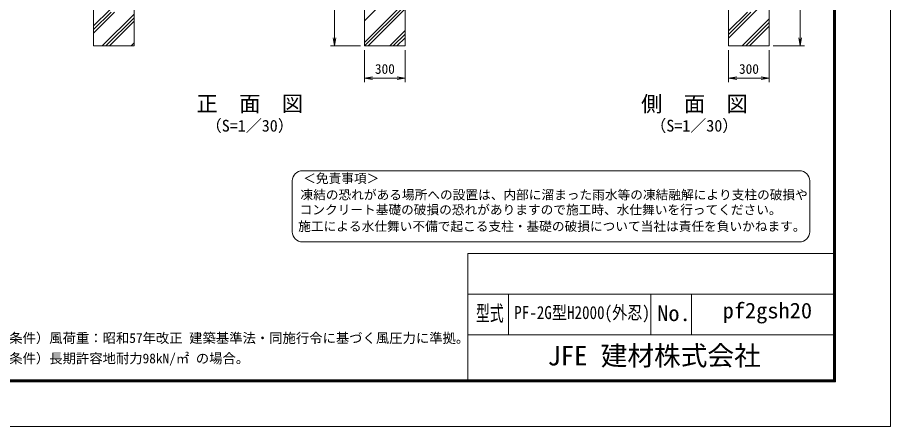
# Model space of a CAD drawing. Units: millimetres, scale not verified. Extents: x -6300 to 6300, y -4455 to 4455.
# Drawn here: x -143 to 6300, y -4455 to -1439 of the extents above; entities that cross this region are included whole.
import ezdxf
from ezdxf.enums import TextEntityAlignment as Align

# ---------------------------------------------------------------- set-up
doc = ezdxf.new("R2010")
doc.units = ezdxf.units.MM
doc.header["$LTSCALE"] = 30
for name, color, linetype, lineweight in [('0-0_D-DCR-HCH', 7, 'Continuous', 9), ('0-4_D-STR4', 7, 'Continuous', 9), ('0-7_D-STR-DIM', 7, 'Continuous', 9), ('0-8_0', 7, 'Continuous', 9), ('0-9_D-TTL-TXT', 7, 'Continuous', 18), ('0-A_D-TTL', 7, 'Continuous', 9)]:
    doc.layers.add(name, color=color, linetype=linetype, lineweight=lineweight)
doc.styles.add('ＭＳ ゴシック', font='')
doc.styles.get('ＭＳ ゴシック').set_extended_font_data('MS Gothic')

# ---------------------------------------------------------------- blocks, each defined once
blk = doc.blocks.new('ﾐ_f______Open')
at = {"layer": '0-8_0'}
blk.add_line((-30, 5), (0, 0), dxfattribs=at)
blk.add_lwpolyline([(-30, -5), (0, 0), (-30, 0)], dxfattribs=at)

msp = doc.modelspace()

# ---------------------------------------------------------------- linework, layer by layer
at = {"layer": '0-0_D-DCR-HCH'}
for p, q in [((2418.32, -1622.89), (2718.32, -1322.89)), ((2418.32, -1463.79), (2538.07, -1344.04)), ((2418.68, -1649.05), (2718.32, -1349.41)), ((5104.94, -1590.8), (5404.94, -1290.8)), ((418.32, -1501.57), (538.07, -1381.82)), ((418.32, -1554.6), (573.87, -1399.05)), ((418.32, -1528.09), (547.36, -1399.05)), ((482.97, -1649.05), (718.32, -1413.7)), ((2445.19, -1649.05), (2718.32, -1375.92)), ((5104.94, -1564.28), (5270.18, -1399.05)), ((5104.94, -1537.77), (5243.66, -1399.05)), ((509.49, -1649.05), (718.32, -1440.22)), ((536.01, -1649.05), (718.32, -1466.73)), ((5205.79, -1649.05), (5404.94, -1449.9)), ((5232.31, -1649.05), (5404.94, -1476.42)), ((2604.29, -1649.05), (2718.32, -1535.02)), ((5258.83, -1649.05), (5404.94, -1502.93)), ((2630.81, -1649.05), (2718.32, -1561.54)), ((2657.33, -1649.05), (2718.32, -1588.05)), ((695.1, -1649.05), (718.32, -1625.83))]:
    msp.add_line(p, q, dxfattribs=at)
at = {"layer": '0-4_D-STR4'}
for p, q in [((418.32, -1649.05), (418.32, -1049.05)), ((718.32, -1049.05), (718.32, -1649.05)), ((2418.32, -1049.05), (2418.32, -1649.05)), ((2718.32, -1649.05), (2718.32, -1049.05)), ((718.32, -1649.05), (418.32, -1649.05)), ((2418.32, -1649.05), (2718.32, -1649.05))]:
    msp.add_line(p, q, dxfattribs=at)
msp.add_lwpolyline([(5224.69, -1049.05), (5104.94, -1049.05), (5104.94, -1649.05), (5404.94, -1649.05), (5404.94, -1049.05)], dxfattribs=at)
at = {"layer": '0-7_D-STR-DIM'}
for p, q in [((2196.54, -1589.05), (2196.54, -1109.05)), ((5633.95, -1589.05), (5633.95, -1109.05)), ((2388.32, -1649.05), (2166.54, -1649.05)), ((5434.94, -1649.05), (5663.95, -1649.05)), ((2418.32, -1679.05), (2418.32, -1915.98)), ((2718.32, -1679.05), (2718.32, -1915.98)), ((5104.94, -1679.05), (5104.94, -1915.98)), ((5404.94, -1679.05), (5404.94, -1915.98)), ((2478.32, -1885.98), (2658.32, -1885.98)), ((5164.94, -1885.98), (5344.94, -1885.98))]:
    msp.add_line(p, q, dxfattribs=at)
at = {"layer": '0-9_D-TTL-TXT', "color": 2}
for p, q in [((5628.64, -2569.05), (1960.31, -2569.05)), ((1885.31, -2644.05), (1885.31, -3019.05)), ((5703.64, -3019.05), (5703.64, -2644.05)), ((1960.31, -3094.05), (5628.64, -3094.05))]:
    msp.add_line(p, q, dxfattribs=at)
for centre, start, end in [((1960.31, -2644.05), 90, 180), ((5628.64, -2644.05), 0, 90), ((1960.31, -3019.05), 180, 270), ((5628.64, -3019.05), 270, 0)]:
    msp.add_arc(centre, 75, start, end, dxfattribs=at)
at = {"layer": '0-A_D-TTL'}
for p, q in [((3180, -3180), (3180, -4110)), ((3180, -3180), (5880, -3180)), ((3180, -3480), (5880, -3480)), ((3480, -3480), (3480, -3780)), ((4530, -3480), (4530, -3780)), ((4830, -3480), (4830, -3780)), ((3180, -3780), (5880, -3780))]:
    msp.add_line(p, q, dxfattribs=at)
at = {"layer": '0-A_D-TTL', "color": 2, "lineweight": 18}
msp.add_lwpolyline([(-6300, 4455), (6300, 4455), (6300, -4455), (-6300, -4455)], close=True, dxfattribs=at)
at = {"layer": '0-A_D-TTL'}
for points in [[(-5895, 4125), (5895, 4125), (5895, -4125), (-5895, -4125)], [(-5891.25, 4121.25), (5891.25, 4121.25), (5891.25, -4121.25), (-5891.25, -4121.25)], [(-5887.5, 4117.5), (5887.5, 4117.5), (5887.5, -4117.5), (-5887.5, -4117.5)], [(-5883.75, 4113.75), (5883.75, 4113.75), (5883.75, -4113.75), (-5883.75, -4113.75)], [(-5880, 4110), (5880, 4110), (5880, -4110), (-5880, -4110)]]:
    msp.add_lwpolyline(points, close=True, dxfattribs=at)

# ---------------------------------------------------------------- block references
at = {"layer": '0-7_D-STR-DIM', "xscale": 2, "yscale": 2}
for p, rotation in [((2196.54, -1649.05), 270), ((5633.95, -1649.05), 270), ((2418.32, -1885.98), 180), ((5104.94, -1885.98), 180)]:
    msp.add_blockref('ﾐ_f______Open', p, dxfattribs=dict(at, rotation=rotation))
for p in [(2718.32, -1885.98), (5404.94, -1885.98)]:
    msp.add_blockref('ﾐ_f______Open', p, dxfattribs=at)

# ---------------------------------------------------------------- texts
at = {"layer": '0-7_D-STR-DIM', "style": 'ＭＳ ゴシック'}
for p in [(2495.01, -1875.86), (5181.63, -1875.86)]:
    msp.add_text('300', height=72.14, dxfattribs=at).set_placement(p, align=Align.BOTTOM_LEFT)
at = {"layer": '0-9_D-TTL-TXT', "style": 'ＭＳ ゴシック'}
for s, height, p in [('正\u3000面\u3000図', 115.5, (1178.47, -2166.43)), ('側\u3000面\u3000図', 115.5, (4458.94, -2168.26)), ('（S=1／30）', 86.66, (1246.7, -2306.22)), ('（S=1／30）', 86.66, (4527.17, -2306.22)), ('＜免責事項＞ \u3000\u3000', 68.62, (1965.87, -2680.32)), ('凍結の恐れがある場所への設置は、内部に溜まった雨水等の凍結融解により支柱の破損や', 68.62, (1945.59, -2801.06)), ('コンクリート基礎の破損の恐れがありますので施工時、水仕舞いを行ってください。', 68.62, (1939.42, -2911.2)), ('施工による水仕舞い不備で起こる支柱・基礎の破損について当社は責任を負いかねます。 ', 68.62, (1928.93, -3033.44)), ('（設計条件）風荷重：昭和57年改正 建築基準法・同施行令に基づく風圧力に準拠。', 72.14, (-498.67, -3860.4)), ('JFE 建材株式会社', 144.3, (3768.57, -4047.76)), ('（基礎条件）長期許容地耐力98kN/㎡ の場合。', 72.14, (-498.67, -4010.4))]:
    msp.add_text(s, height=height, dxfattribs=at).set_placement(p, align=Align.BOTTOM_LEFT)
for s, height, width, p in [('pf2gsh20', 115.5, 1.05, (5061, -3692.2)), ('型式', 115.5, 0.65, (3240.4, -3712.2)), ('PF-2G型H2000(外忍)', 96.11, 0.85, (3522.76, -3691.36)), ('No.', 115.5, 1.05, (4578, -3712.2))]:
    msp.add_text(s, height=height, dxfattribs=dict(at, width=width)).set_placement(p, align=Align.BOTTOM_LEFT)

doc.saveas('drawing.dxf')
